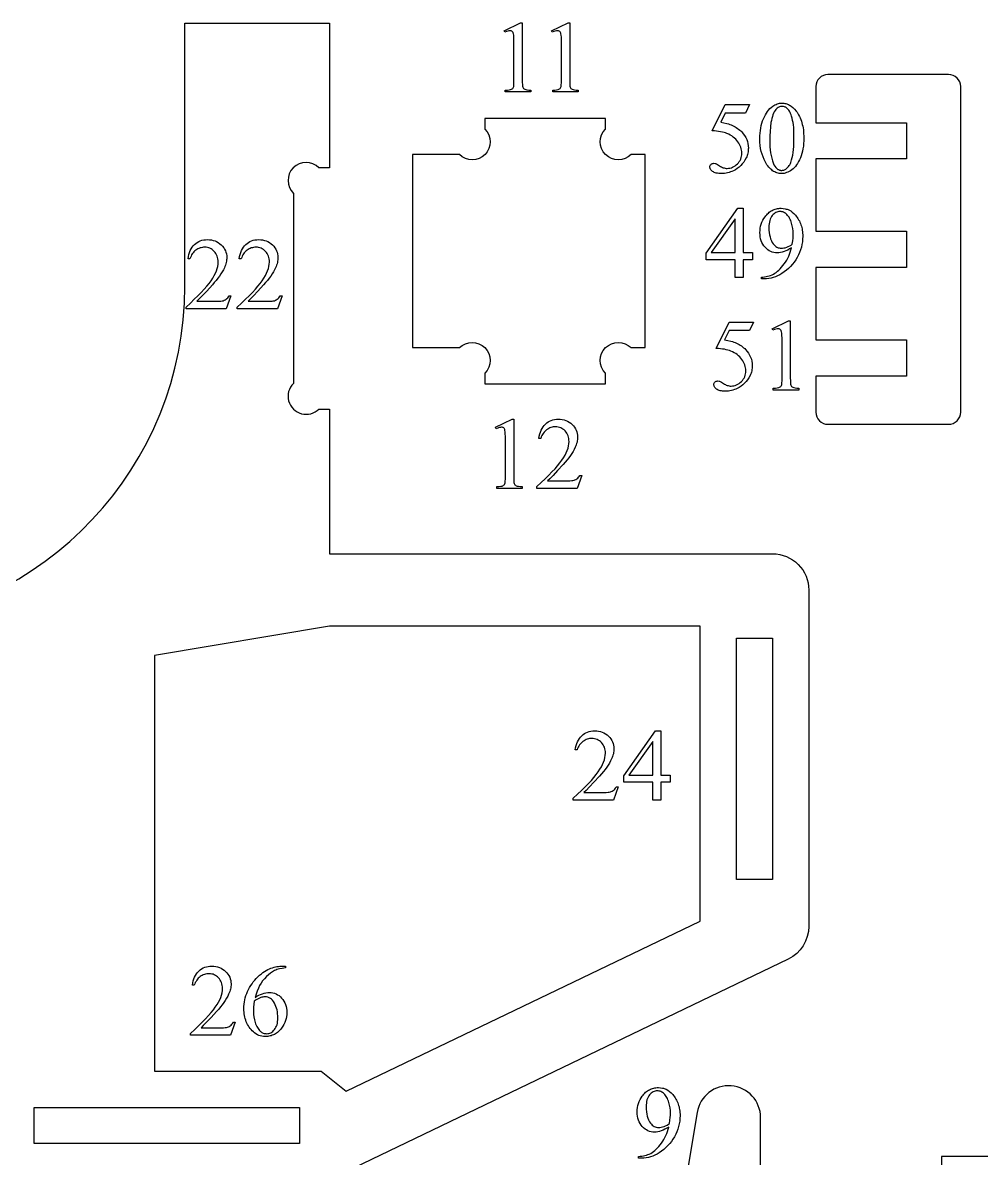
# Model space of a CAD drawing. Extents: x 7 to 905, y -397 to 592.
# Drawn here: x 597.2 to 724.3, y 441.4 to 592 of the extents above; entities that cross this region are included whole.
import ezdxf

# ---------------------------------------------------------------- set-up
doc = ezdxf.new("R2010")
doc.units = 0
doc.header["$MEASUREMENT"] = 0
for name, color, linetype in [('EXT', 1, 'CONTINUOUS'), ('INT', 5, 'CONTINUOUS'), ('TEXT', 18, 'CONTINUOUS')]:
    doc.layers.add(name, color=color, linetype=linetype)

msp = doc.modelspace()

# ---------------------------------------------------------------- linework, layer by layer
at = {"layer": 'EXT'}
for points in [[(638.84, 439.02, -0.112586), (636.75, 438.55), (576.25, 438.55), (576.25, 511.98, 0.396443), (618.65, 557.05), (618.65, 591.98), (637.85, 591.98), (637.85, 572.78), (636.44, 572.78, 1), (633.05, 569.38), (633.05, 544.17, 1), (636.44, 540.78), (637.85, 540.78), (637.85, 521.58), (696.62, 521.58, -0.414214), (701.42, 516.78), (701.42, 472.15, -0.288188), (698.7, 467.83)], [(703.97, 538.75), (719.97, 538.75, 0.414214), (721.57, 540.35), (721.57, 583.55, 0.414214), (719.97, 585.15), (703.97, 585.15, 0.414214), (702.37, 583.55), (702.37, 578.75), (714.37, 578.75), (714.37, 573.95), (702.37, 573.95), (702.37, 564.35), (714.37, 564.35), (714.37, 559.55), (702.37, 559.55), (702.37, 549.95), (714.37, 549.95), (714.37, 545.15), (702.37, 545.15), (702.37, 540.35, 0.414214)], [(648.87, 548.92), (655.08, 548.92, -1), (658.47, 545.53), (658.47, 544.12), (674.47, 544.12), (674.47, 545.53, -1), (677.86, 548.92), (679.74, 548.92), (679.74, 574.52), (677.86, 574.52, -1), (674.47, 577.92), (674.47, 579.32), (658.47, 579.32), (658.47, 577.92, -1), (655.08, 574.52), (648.87, 574.52)]]:
    msp.add_lwpolyline(points, format="xyb", close=True, dxfattribs=at)
for points in [[(695.03, 425.81), (695.03, 446.79, 0.920673), (686.61, 447.48), (683.7, 430.05, -1)], [(751.03, 441.62), (719.03, 441.62), (719.03, 440.21, -1)]]:
    msp.add_lwpolyline(points, format="xyb", dxfattribs=at)
at = {"layer": 'INT'}
for points in [[(640.08, 450.28), (687.02, 472.86), (687.02, 511.98), (637.85, 511.98), (614.65, 508.11), (614.65, 452.95), (636.75, 452.95)], [(696.62, 478.38), (691.82, 478.38), (691.82, 510.38), (696.62, 510.38)], [(633.85, 443.35), (598.65, 443.35), (598.65, 448.15), (633.85, 448.15)]]:
    msp.add_lwpolyline(points, close=True, dxfattribs=at)
at = {"layer": 'TEXT'}
for points in [[(661.01, 590.95), (663.2, 592.02), (663.42, 592.02), (663.42, 584.42), (663.42, 584.08), (663.43, 583.81), (663.45, 583.61), (663.48, 583.48), (663.52, 583.39), (663.58, 583.31), (663.65, 583.25), (663.74, 583.19), (663.87, 583.15), (664.04, 583.11), (664.27, 583.09), (664.55, 583.08), (664.55, 582.83), (661.17, 582.83), (661.17, 583.08), (661.46, 583.09), (661.69, 583.11), (661.87, 583.15), (661.99, 583.19), (662.07, 583.24), (662.15, 583.3), (662.2, 583.37), (662.25, 583.45), (662.28, 583.57), (662.3, 583.77), (662.32, 584.06), (662.32, 584.42), (662.32, 589.28), (662.32, 589.73), (662.3, 590.09), (662.28, 590.36), (662.25, 590.54), (662.23, 590.64), (662.19, 590.72), (662.14, 590.79), (662.08, 590.85), (662.02, 590.9), (661.95, 590.93), (661.87, 590.94), (661.79, 590.95), (661.65, 590.94), (661.5, 590.9), (661.31, 590.84), (661.11, 590.75)], [(667.3, 590.95), (669.49, 592.02), (669.71, 592.02), (669.71, 584.42), (669.71, 584.08), (669.72, 583.81), (669.74, 583.61), (669.77, 583.48), (669.81, 583.39), (669.87, 583.31), (669.94, 583.25), (670.03, 583.19), (670.16, 583.15), (670.33, 583.11), (670.56, 583.09), (670.84, 583.08), (670.84, 582.83), (667.46, 582.83), (667.46, 583.08), (667.75, 583.09), (667.98, 583.11), (668.16, 583.15), (668.28, 583.19), (668.37, 583.24), (668.44, 583.3), (668.5, 583.37), (668.54, 583.45), (668.57, 583.57), (668.59, 583.77), (668.61, 584.06), (668.61, 584.42), (668.61, 589.28), (668.61, 589.73), (668.6, 590.09), (668.57, 590.36), (668.55, 590.54), (668.52, 590.64), (668.48, 590.72), (668.43, 590.79), (668.38, 590.85), (668.31, 590.9), (668.24, 590.93), (668.16, 590.94), (668.08, 590.95), (667.95, 590.94), (667.79, 590.9), (667.6, 590.84), (667.4, 590.75)], [(693.55, 581.17), (693.04, 580.04), (690.33, 580.04), (689.74, 578.84), (690.16, 578.76), (690.57, 578.66), (690.76, 578.6), (690.95, 578.53), (691.14, 578.46), (691.31, 578.38), (691.48, 578.29), (691.65, 578.2), (691.81, 578.11), (691.96, 578), (692.11, 577.89), (692.26, 577.78), (692.39, 577.66), (692.52, 577.53), (692.73, 577.3), (692.91, 577.06), (693.06, 576.81), (693.19, 576.55), (693.28, 576.28), (693.35, 576), (693.39, 575.7), (693.41, 575.4), (693.4, 575.23), (693.39, 575.06), (693.37, 574.89), (693.33, 574.72), (693.29, 574.56), (693.24, 574.4), (693.19, 574.24), (693.12, 574.09), (692.96, 573.8), (692.79, 573.53), (692.6, 573.29), (692.39, 573.06), (692.17, 572.86), (691.93, 572.68), (691.68, 572.52), (691.42, 572.38), (691.22, 572.29), (691.03, 572.22), (690.84, 572.16), (690.64, 572.1), (690.45, 572.06), (690.25, 572.04), (690.05, 572.02), (689.85, 572.01), (689.65, 572.02), (689.47, 572.03), (689.3, 572.05), (689.15, 572.08), (689.01, 572.12), (688.88, 572.17), (688.77, 572.22), (688.67, 572.29), (688.58, 572.36), (688.51, 572.43), (688.45, 572.5), (688.39, 572.58), (688.35, 572.65), (688.33, 572.73), (688.31, 572.81), (688.3, 572.9), (688.31, 572.99), (688.34, 573.07), (688.39, 573.15), (688.46, 573.22), (688.54, 573.29), (688.63, 573.33), (688.73, 573.36), (688.84, 573.37), (689, 573.35), (689.08, 573.34), (689.14, 573.31), (689.32, 573.22), (689.58, 573.04), (689.71, 572.96), (689.83, 572.89), (689.96, 572.83), (690.08, 572.78), (690.21, 572.75), (690.34, 572.72), (690.47, 572.7), (690.59, 572.7), (690.78, 572.71), (690.97, 572.73), (691.15, 572.78), (691.32, 572.84), (691.49, 572.93), (691.65, 573.03), (691.81, 573.15), (691.96, 573.28), (692.09, 573.43), (692.21, 573.59), (692.31, 573.76), (692.4, 573.94), (692.46, 574.12), (692.51, 574.31), (692.53, 574.51), (692.54, 574.71), (692.54, 574.92), (692.51, 575.12), (692.47, 575.31), (692.41, 575.5), (692.34, 575.69), (692.25, 575.88), (692.14, 576.06), (692.02, 576.24), (691.88, 576.41), (691.73, 576.57), (691.57, 576.72), (691.4, 576.86), (691.21, 577), (691.01, 577.12), (690.8, 577.23), (690.57, 577.33), (690.38, 577.4), (690.18, 577.46), (689.96, 577.52), (689.72, 577.56), (689.46, 577.6), (689.19, 577.64), (688.91, 577.66), (688.6, 577.67), (690.33, 581.17)], [(694.94, 576.62), (694.95, 577), (694.97, 577.36), (695.01, 577.71), (695.06, 578.05), (695.12, 578.38), (695.2, 578.69), (695.3, 578.99), (695.4, 579.27), (695.53, 579.54), (695.66, 579.79), (695.8, 580.02), (695.95, 580.24), (696.1, 580.44), (696.27, 580.62), (696.45, 580.78), (696.64, 580.93), (696.79, 581.03), (696.94, 581.12), (697.09, 581.19), (697.25, 581.25), (697.4, 581.3), (697.56, 581.33), (697.72, 581.35), (697.87, 581.36), (698, 581.35), (698.13, 581.34), (698.25, 581.32), (698.38, 581.29), (698.5, 581.26), (698.62, 581.21), (698.74, 581.16), (698.86, 581.09), (698.97, 581.02), (699.08, 580.95), (699.31, 580.76), (699.52, 580.55), (699.73, 580.3), (699.86, 580.14), (699.97, 579.96), (700.08, 579.78), (700.18, 579.59), (700.27, 579.39), (700.36, 579.19), (700.44, 578.98), (700.5, 578.76), (700.56, 578.54), (700.62, 578.31), (700.66, 578.07), (700.7, 577.82), (700.72, 577.56), (700.74, 577.3), (700.76, 577.03), (700.76, 576.76), (700.75, 576.37), (700.73, 576), (700.7, 575.65), (700.65, 575.31), (700.58, 574.98), (700.51, 574.67), (700.42, 574.38), (700.31, 574.1), (700.19, 573.83), (700.07, 573.59), (699.94, 573.36), (699.8, 573.15), (699.65, 572.96), (699.49, 572.79), (699.33, 572.64), (699.16, 572.51), (698.98, 572.39), (698.81, 572.29), (698.64, 572.21), (698.47, 572.14), (698.3, 572.08), (698.14, 572.04), (697.97, 572.02), (697.81, 572.01), (697.65, 572.02), (697.49, 572.04), (697.34, 572.07), (697.19, 572.11), (697.04, 572.16), (696.9, 572.23), (696.76, 572.3), (696.63, 572.39), (696.5, 572.49), (696.37, 572.61), (696.24, 572.73), (696.12, 572.87), (696, 573.02), (695.88, 573.18), (695.77, 573.35), (695.66, 573.53), (695.49, 573.86), (695.35, 574.21), (695.22, 574.57), (695.12, 574.94), (695.04, 575.34), (694.99, 575.75), (694.95, 576.18)], [(696.24, 576.45), (696.25, 576), (696.27, 575.57), (696.31, 575.16), (696.36, 574.77), (696.42, 574.4), (696.5, 574.05), (696.59, 573.72), (696.7, 573.42), (696.8, 573.19), (696.91, 572.99), (697.03, 572.82), (697.17, 572.68), (697.24, 572.62), (697.32, 572.57), (697.39, 572.53), (697.48, 572.49), (697.56, 572.47), (697.65, 572.45), (697.73, 572.43), (697.83, 572.43), (697.92, 572.44), (698.01, 572.45), (698.1, 572.48), (698.19, 572.51), (698.29, 572.56), (698.38, 572.61), (698.47, 572.68), (698.57, 572.75), (698.66, 572.84), (698.75, 572.94), (698.83, 573.06), (698.91, 573.18), (698.98, 573.33), (699.04, 573.48), (699.1, 573.65), (699.15, 573.83), (699.23, 574.13), (699.29, 574.46), (699.34, 574.82), (699.38, 575.21), (699.42, 575.62), (699.44, 576.07), (699.46, 576.55), (699.46, 577.05), (699.45, 577.43), (699.44, 577.79), (699.42, 578.13), (699.38, 578.46), (699.34, 578.78), (699.28, 579.07), (699.22, 579.35), (699.14, 579.62), (699.08, 579.8), (699.01, 579.97), (698.94, 580.13), (698.87, 580.27), (698.79, 580.4), (698.7, 580.51), (698.62, 580.61), (698.52, 580.7), (698.45, 580.75), (698.38, 580.8), (698.3, 580.83), (698.22, 580.87), (698.05, 580.91), (697.87, 580.92), (697.76, 580.91), (697.65, 580.89), (697.54, 580.86), (697.44, 580.82), (697.34, 580.76), (697.25, 580.69), (697.15, 580.61), (697.06, 580.52), (696.95, 580.37), (696.84, 580.2), (696.75, 580.01), (696.66, 579.81), (696.59, 579.58), (696.52, 579.33), (696.46, 579.07), (696.41, 578.78), (696.34, 578.19), (696.28, 577.61), (696.25, 577.03)], [(693.94, 561.54), (693.94, 560.59), (692.73, 560.59), (692.73, 558.22), (691.64, 558.22), (691.64, 560.59), (687.83, 560.59), (687.83, 561.44), (692, 567.4), (692.73, 567.4), (692.73, 561.54)], [(695.13, 558.03), (695.13, 558.28), (695.34, 558.29), (695.55, 558.31), (695.76, 558.34), (695.96, 558.39), (696.16, 558.44), (696.35, 558.51), (696.55, 558.59), (696.73, 558.68), (696.92, 558.79), (697.1, 558.91), (697.28, 559.05), (697.46, 559.21), (697.64, 559.39), (697.82, 559.59), (698, 559.8), (698.17, 560.04), (698.34, 560.28), (698.49, 560.53), (698.63, 560.79), (698.76, 561.05), (698.87, 561.32), (698.97, 561.6), (699.06, 561.88), (699.14, 562.17), (698.88, 562.01), (698.63, 561.87), (698.38, 561.76), (698.14, 561.66), (697.91, 561.59), (697.69, 561.54), (697.47, 561.51), (697.25, 561.5), (697.02, 561.51), (696.79, 561.54), (696.58, 561.6), (696.37, 561.68), (696.17, 561.78), (695.98, 561.91), (695.8, 562.06), (695.63, 562.23), (695.47, 562.42), (695.33, 562.63), (695.21, 562.85), (695.12, 563.08), (695.04, 563.34), (694.99, 563.6), (694.96, 563.88), (694.95, 564.18), (694.96, 564.47), (694.99, 564.75), (695.04, 565.03), (695.12, 565.3), (695.21, 565.55), (695.33, 565.81), (695.47, 566.05), (695.63, 566.28), (695.73, 566.42), (695.84, 566.55), (695.95, 566.66), (696.06, 566.77), (696.18, 566.87), (696.31, 566.97), (696.44, 567.05), (696.57, 567.12), (696.7, 567.19), (696.84, 567.25), (696.98, 567.29), (697.13, 567.33), (697.28, 567.36), (697.44, 567.39), (697.59, 567.4), (697.76, 567.4), (698.03, 567.39), (698.29, 567.35), (698.42, 567.31), (698.54, 567.28), (698.67, 567.23), (698.78, 567.18), (699.02, 567.05), (699.24, 566.89), (699.45, 566.7), (699.65, 566.49), (699.77, 566.34), (699.88, 566.2), (699.98, 566.04), (700.08, 565.89), (700.17, 565.73), (700.24, 565.56), (700.32, 565.39), (700.38, 565.22), (700.44, 565.04), (700.49, 564.86), (700.53, 564.68), (700.56, 564.49), (700.59, 564.29), (700.61, 564.1), (700.62, 563.89), (700.62, 563.69), (700.61, 563.32), (700.58, 562.95), (700.52, 562.59), (700.44, 562.24), (700.34, 561.89), (700.21, 561.55), (700.06, 561.22), (699.89, 560.89), (699.69, 560.57), (699.48, 560.27), (699.25, 559.98), (699.01, 559.7), (698.74, 559.44), (698.46, 559.19), (698.16, 558.96), (697.84, 558.74), (697.57, 558.57), (697.29, 558.43), (697.01, 558.31), (696.72, 558.21), (696.42, 558.13), (696.12, 558.08), (695.82, 558.04), (695.51, 558.03)], [(699.24, 562.66), (699.3, 563.07), (699.33, 563.44), (699.35, 563.76), (699.36, 564.04), (699.35, 564.37), (699.31, 564.71), (699.24, 565.06), (699.14, 565.43), (699.09, 565.61), (699.02, 565.78), (698.95, 565.94), (698.88, 566.09), (698.8, 566.23), (698.71, 566.35), (698.62, 566.47), (698.52, 566.57), (698.42, 566.67), (698.32, 566.75), (698.21, 566.82), (698.09, 566.87), (697.98, 566.92), (697.86, 566.95), (697.74, 566.97), (697.61, 566.97), (697.46, 566.96), (697.32, 566.94), (697.19, 566.9), (697.06, 566.84), (696.93, 566.77), (696.81, 566.67), (696.69, 566.57), (696.57, 566.44), (696.47, 566.3), (696.38, 566.14), (696.3, 565.97), (696.24, 565.78), (696.19, 565.58), (696.16, 565.35), (696.14, 565.12), (696.13, 564.86), (696.14, 564.52), (696.17, 564.2), (696.21, 563.9), (696.28, 563.61), (696.36, 563.35), (696.46, 563.11), (696.58, 562.88), (696.72, 562.67), (696.83, 562.54), (696.95, 562.42), (697.07, 562.32), (697.2, 562.24), (697.34, 562.18), (697.48, 562.14), (697.63, 562.11), (697.78, 562.1), (697.94, 562.11), (698.12, 562.14), (698.3, 562.18), (698.51, 562.25), (698.71, 562.33), (698.9, 562.42), (699.08, 562.53)], [(691.64, 561.54), (691.64, 566), (688.48, 561.54)], [(624.77, 555.8), (624.14, 554.07), (618.83, 554.07), (618.83, 554.31), (619.39, 554.83), (619.91, 555.33), (620.39, 555.8), (620.82, 556.25), (621.22, 556.68), (621.56, 557.08), (621.87, 557.45), (622.13, 557.8), (622.35, 558.14), (622.55, 558.47), (622.71, 558.79), (622.84, 559.1), (622.95, 559.4), (623.02, 559.7), (623.07, 559.99), (623.08, 560.28), (623.07, 560.49), (623.05, 560.69), (623.01, 560.88), (622.95, 561.06), (622.88, 561.23), (622.79, 561.39), (622.68, 561.54), (622.56, 561.69), (622.42, 561.81), (622.28, 561.93), (622.14, 562.02), (621.98, 562.1), (621.82, 562.16), (621.66, 562.2), (621.48, 562.23), (621.3, 562.24), (621.14, 562.23), (620.98, 562.21), (620.83, 562.18), (620.67, 562.14), (620.53, 562.08), (620.38, 562.02), (620.25, 561.94), (620.11, 561.85), (619.98, 561.75), (619.87, 561.63), (619.76, 561.51), (619.65, 561.37), (619.56, 561.22), (619.48, 561.06), (619.4, 560.89), (619.33, 560.71), (619.09, 560.71), (619.14, 561.01), (619.2, 561.29), (619.28, 561.55), (619.38, 561.79), (619.5, 562.02), (619.63, 562.23), (619.78, 562.42), (619.94, 562.59), (620.12, 562.75), (620.3, 562.88), (620.5, 563), (620.71, 563.09), (620.93, 563.16), (621.16, 563.21), (621.4, 563.24), (621.66, 563.25), (621.92, 563.24), (622.18, 563.21), (622.43, 563.15), (622.66, 563.08), (622.88, 562.98), (623.09, 562.86), (623.3, 562.71), (623.48, 562.55), (623.66, 562.37), (623.81, 562.18), (623.93, 561.99), (624.03, 561.78), (624.11, 561.57), (624.17, 561.35), (624.21, 561.12), (624.22, 560.89), (624.21, 560.72), (624.2, 560.55), (624.17, 560.38), (624.14, 560.21), (624.09, 560.03), (624.04, 559.86), (623.97, 559.69), (623.9, 559.52), (623.77, 559.25), (623.62, 558.98), (623.44, 558.7), (623.26, 558.41), (623.05, 558.13), (622.82, 557.84), (622.57, 557.54), (622.31, 557.25), (621.56, 556.43), (620.96, 555.8), (620.53, 555.34), (620.24, 555.07), (622.59, 555.07), (622.92, 555.07), (623.2, 555.08), (623.43, 555.1), (623.6, 555.12), (623.74, 555.15), (623.87, 555.2), (624, 555.26), (624.12, 555.34), (624.23, 555.43), (624.34, 555.53), (624.43, 555.66), (624.52, 555.8)], [(631.56, 555.8), (630.93, 554.07), (625.62, 554.07), (625.62, 554.31), (626.19, 554.83), (626.71, 555.33), (627.19, 555.8), (627.62, 556.25), (628.01, 556.68), (628.36, 557.08), (628.66, 557.45), (628.92, 557.8), (629.15, 558.14), (629.34, 558.47), (629.51, 558.79), (629.64, 559.1), (629.74, 559.4), (629.82, 559.7), (629.86, 559.99), (629.88, 560.28), (629.87, 560.49), (629.85, 560.69), (629.81, 560.88), (629.75, 561.06), (629.67, 561.23), (629.58, 561.39), (629.48, 561.54), (629.35, 561.69), (629.22, 561.81), (629.08, 561.93), (628.93, 562.02), (628.78, 562.1), (628.62, 562.16), (628.45, 562.2), (628.28, 562.23), (628.1, 562.24), (627.94, 562.23), (627.78, 562.21), (627.62, 562.18), (627.47, 562.14), (627.32, 562.08), (627.18, 562.02), (627.04, 561.94), (626.91, 561.85), (626.78, 561.75), (626.66, 561.63), (626.55, 561.51), (626.45, 561.37), (626.36, 561.22), (626.27, 561.06), (626.2, 560.89), (626.13, 560.71), (625.88, 560.71), (625.93, 561.01), (626, 561.29), (626.08, 561.55), (626.18, 561.79), (626.29, 562.02), (626.43, 562.23), (626.57, 562.42), (626.74, 562.59), (626.91, 562.75), (627.1, 562.88), (627.3, 563), (627.51, 563.09), (627.73, 563.16), (627.96, 563.21), (628.2, 563.24), (628.45, 563.25), (628.72, 563.24), (628.98, 563.21), (629.22, 563.15), (629.46, 563.08), (629.68, 562.98), (629.89, 562.86), (630.09, 562.71), (630.28, 562.55), (630.45, 562.37), (630.6, 562.18), (630.73, 561.99), (630.83, 561.78), (630.91, 561.57), (630.97, 561.35), (631, 561.12), (631.01, 560.89), (631.01, 560.72), (630.99, 560.55), (630.97, 560.38), (630.93, 560.21), (630.89, 560.03), (630.83, 559.86), (630.77, 559.69), (630.7, 559.52), (630.56, 559.25), (630.41, 558.98), (630.24, 558.7), (630.05, 558.41), (629.84, 558.13), (629.62, 557.84), (629.37, 557.54), (629.1, 557.25), (628.35, 556.43), (627.76, 555.8), (627.32, 555.34), (627.04, 555.07), (629.39, 555.07), (629.72, 555.07), (630, 555.08), (630.22, 555.1), (630.39, 555.12), (630.53, 555.15), (630.67, 555.2), (630.79, 555.26), (630.91, 555.34), (631.03, 555.43), (631.13, 555.53), (631.23, 555.66), (631.32, 555.8)], [(694.08, 552.3), (693.56, 551.18), (690.85, 551.18), (690.26, 549.97), (690.69, 549.89), (691.09, 549.79), (691.29, 549.73), (691.48, 549.66), (691.66, 549.59), (691.84, 549.51), (692.01, 549.43), (692.17, 549.34), (692.33, 549.24), (692.49, 549.14), (692.64, 549.03), (692.78, 548.91), (692.92, 548.79), (693.05, 548.66), (693.25, 548.43), (693.43, 548.19), (693.58, 547.94), (693.71, 547.68), (693.81, 547.41), (693.87, 547.13), (693.92, 546.84), (693.93, 546.54), (693.92, 546.36), (693.91, 546.19), (693.89, 546.02), (693.86, 545.85), (693.82, 545.69), (693.77, 545.53), (693.71, 545.37), (693.64, 545.22), (693.49, 544.93), (693.31, 544.66), (693.12, 544.42), (692.91, 544.19), (692.69, 543.99), (692.45, 543.81), (692.2, 543.65), (691.94, 543.51), (691.75, 543.42), (691.55, 543.35), (691.36, 543.29), (691.17, 543.24), (690.97, 543.2), (690.77, 543.17), (690.57, 543.15), (690.37, 543.14), (690.18, 543.15), (689.99, 543.16), (689.83, 543.18), (689.67, 543.21), (689.53, 543.25), (689.41, 543.3), (689.29, 543.36), (689.19, 543.42), (689.11, 543.49), (689.03, 543.56), (688.97, 543.63), (688.92, 543.71), (688.88, 543.79), (688.85, 543.87), (688.83, 543.95), (688.83, 544.03), (688.84, 544.12), (688.86, 544.2), (688.91, 544.28), (688.98, 544.36), (689.06, 544.42), (689.15, 544.46), (689.25, 544.49), (689.36, 544.5), (689.52, 544.49), (689.6, 544.47), (689.67, 544.45), (689.84, 544.35), (690.11, 544.17), (690.23, 544.09), (690.36, 544.02), (690.48, 543.96), (690.61, 543.91), (690.73, 543.88), (690.86, 543.85), (690.99, 543.83), (691.12, 543.83), (691.31, 543.84), (691.49, 543.87), (691.67, 543.91), (691.84, 543.98), (692.01, 544.06), (692.17, 544.16), (692.33, 544.28), (692.48, 544.42), (692.62, 544.57), (692.74, 544.73), (692.84, 544.89), (692.92, 545.07), (692.98, 545.25), (693.03, 545.44), (693.06, 545.64), (693.07, 545.85), (693.06, 546.05), (693.03, 546.25), (692.99, 546.44), (692.94, 546.64), (692.86, 546.82), (692.77, 547.01), (692.67, 547.19), (692.54, 547.37), (692.4, 547.54), (692.26, 547.7), (692.09, 547.85), (691.92, 548), (691.73, 548.13), (691.53, 548.25), (691.32, 548.36), (691.1, 548.46), (690.91, 548.53), (690.7, 548.59), (690.48, 548.65), (690.24, 548.7), (689.99, 548.74), (689.72, 548.77), (689.43, 548.79), (689.12, 548.81), (690.85, 552.3)], [(696.56, 551.42), (698.75, 552.49), (698.97, 552.49), (698.97, 544.89), (698.98, 544.55), (698.99, 544.28), (699.01, 544.08), (699.04, 543.95), (699.08, 543.86), (699.13, 543.78), (699.21, 543.72), (699.3, 543.66), (699.42, 543.62), (699.6, 543.58), (699.83, 543.56), (700.11, 543.55), (700.11, 543.3), (696.72, 543.3), (696.72, 543.55), (697.01, 543.56), (697.25, 543.58), (697.43, 543.62), (697.55, 543.66), (697.63, 543.71), (697.7, 543.77), (697.76, 543.84), (697.81, 543.92), (697.84, 544.04), (697.86, 544.24), (697.87, 544.53), (697.88, 544.89), (697.88, 549.75), (697.87, 550.2), (697.86, 550.56), (697.84, 550.83), (697.81, 551.01), (697.78, 551.11), (697.75, 551.19), (697.7, 551.26), (697.64, 551.32), (697.58, 551.37), (697.51, 551.4), (697.43, 551.42), (697.35, 551.42), (697.21, 551.41), (697.05, 551.37), (696.87, 551.31), (696.66, 551.22)], [(659.87, 538.37), (662.06, 539.43), (662.28, 539.43), (662.28, 531.84), (662.29, 531.49), (662.3, 531.22), (662.32, 531.02), (662.35, 530.89), (662.39, 530.81), (662.44, 530.73), (662.52, 530.66), (662.61, 530.61), (662.73, 530.56), (662.91, 530.53), (663.14, 530.51), (663.42, 530.49), (663.42, 530.25), (660.03, 530.25), (660.03, 530.49), (660.32, 530.51), (660.56, 530.53), (660.73, 530.56), (660.86, 530.6), (660.94, 530.66), (661.01, 530.72), (661.07, 530.79), (661.11, 530.86), (661.15, 530.98), (661.17, 531.19), (661.18, 531.47), (661.19, 531.84), (661.19, 536.69), (661.18, 537.14), (661.17, 537.5), (661.15, 537.77), (661.12, 537.95), (661.09, 538.05), (661.06, 538.14), (661.01, 538.21), (660.95, 538.27), (660.89, 538.31), (660.82, 538.34), (660.74, 538.36), (660.66, 538.37), (660.52, 538.35), (660.36, 538.31), (660.18, 538.25), (659.97, 538.16)], [(671.31, 531.98), (670.68, 530.25), (665.37, 530.25), (665.37, 530.49), (665.93, 531.02), (666.45, 531.51), (666.93, 531.99), (667.36, 532.44), (667.76, 532.86), (668.1, 533.26), (668.41, 533.64), (668.67, 533.99), (668.89, 534.32), (669.09, 534.65), (669.25, 534.97), (669.38, 535.28), (669.49, 535.59), (669.56, 535.89), (669.61, 536.18), (669.62, 536.46), (669.61, 536.67), (669.59, 536.87), (669.55, 537.06), (669.49, 537.24), (669.42, 537.41), (669.33, 537.57), (669.22, 537.73), (669.1, 537.87), (668.96, 538), (668.82, 538.11), (668.68, 538.2), (668.52, 538.28), (668.36, 538.34), (668.2, 538.39), (668.02, 538.41), (667.84, 538.42), (667.68, 538.41), (667.52, 538.4), (667.37, 538.36), (667.21, 538.32), (667.07, 538.27), (666.93, 538.2), (666.79, 538.12), (666.65, 538.03), (666.53, 537.93), (666.41, 537.81), (666.3, 537.69), (666.19, 537.55), (666.1, 537.4), (666.02, 537.25), (665.94, 537.07), (665.87, 536.89), (665.63, 536.89), (665.68, 537.19), (665.74, 537.47), (665.83, 537.73), (665.92, 537.98), (666.04, 538.2), (666.17, 538.41), (666.32, 538.6), (666.48, 538.78), (666.66, 538.93), (666.85, 539.07), (667.04, 539.18), (667.25, 539.27), (667.47, 539.34), (667.7, 539.39), (667.94, 539.42), (668.2, 539.43), (668.46, 539.42), (668.72, 539.39), (668.97, 539.34), (669.2, 539.26), (669.42, 539.16), (669.64, 539.04), (669.84, 538.9), (670.02, 538.73), (670.2, 538.55), (670.35, 538.36), (670.47, 538.17), (670.57, 537.96), (670.65, 537.75), (670.71, 537.53), (670.75, 537.31), (670.76, 537.07), (670.75, 536.9), (670.74, 536.73), (670.71, 536.56), (670.68, 536.39), (670.63, 536.22), (670.58, 536.05), (670.51, 535.88), (670.44, 535.7), (670.31, 535.43), (670.16, 535.16), (669.99, 534.88), (669.8, 534.6), (669.59, 534.31), (669.36, 534.02), (669.11, 533.73), (668.85, 533.43), (668.1, 532.62), (667.5, 531.98), (667.07, 531.53), (666.78, 531.25), (669.13, 531.25), (669.46, 531.25), (669.74, 531.26), (669.97, 531.28), (670.14, 531.3), (670.28, 531.34), (670.41, 531.38), (670.54, 531.45), (670.66, 531.52), (670.77, 531.61), (670.88, 531.72), (670.97, 531.84), (671.06, 531.98)], [(676.13, 490.65), (675.5, 488.91), (670.19, 488.91), (670.19, 489.16), (670.75, 489.68), (671.27, 490.18), (671.75, 490.65), (672.19, 491.1), (672.58, 491.53), (672.92, 491.92), (673.23, 492.3), (673.49, 492.65), (673.71, 492.99), (673.91, 493.31), (674.07, 493.63), (674.21, 493.95), (674.31, 494.25), (674.38, 494.55), (674.43, 494.84), (674.44, 495.13), (674.44, 495.34), (674.41, 495.54), (674.37, 495.73), (674.31, 495.91), (674.24, 496.08), (674.15, 496.24), (674.04, 496.39), (673.92, 496.53), (673.79, 496.66), (673.64, 496.77), (673.5, 496.87), (673.34, 496.95), (673.18, 497.01), (673.02, 497.05), (672.84, 497.08), (672.67, 497.08), (672.5, 497.08), (672.34, 497.06), (672.19, 497.03), (672.04, 496.99), (671.89, 496.93), (671.75, 496.87), (671.61, 496.79), (671.47, 496.7), (671.35, 496.59), (671.23, 496.48), (671.12, 496.35), (671.02, 496.22), (670.92, 496.07), (670.84, 495.91), (670.76, 495.74), (670.69, 495.56), (670.45, 495.56), (670.5, 495.86), (670.56, 496.14), (670.65, 496.4), (670.74, 496.64), (670.86, 496.87), (670.99, 497.08), (671.14, 497.27), (671.3, 497.44), (671.48, 497.6), (671.67, 497.73), (671.86, 497.84), (672.07, 497.94), (672.29, 498.01), (672.52, 498.06), (672.77, 498.09), (673.02, 498.1), (673.29, 498.09), (673.54, 498.06), (673.79, 498), (674.02, 497.92), (674.24, 497.83), (674.46, 497.7), (674.66, 497.56), (674.85, 497.4), (675.02, 497.22), (675.17, 497.03), (675.29, 496.83), (675.4, 496.63), (675.48, 496.42), (675.53, 496.2), (675.57, 495.97), (675.58, 495.74), (675.57, 495.57), (675.56, 495.4), (675.53, 495.22), (675.5, 495.05), (675.45, 494.88), (675.4, 494.71), (675.34, 494.54), (675.26, 494.37), (675.13, 494.1), (674.98, 493.82), (674.81, 493.55), (674.62, 493.26), (674.41, 492.98), (674.18, 492.69), (673.93, 492.39), (673.67, 492.09), (672.92, 491.28), (672.33, 490.65), (671.89, 490.19), (671.6, 489.92), (673.95, 489.92), (674.28, 489.92), (674.56, 489.93), (674.79, 489.95), (674.96, 489.97), (675.1, 490), (675.23, 490.05), (675.36, 490.11), (675.48, 490.19), (675.59, 490.27), (675.7, 490.38), (675.79, 490.51), (675.88, 490.65)], [(683.02, 492.23), (683.02, 491.29), (681.81, 491.29), (681.81, 488.91), (680.72, 488.91), (680.72, 491.29), (676.91, 491.29), (676.91, 492.14), (681.08, 498.1), (681.81, 498.1), (681.81, 492.23)], [(680.72, 492.23), (680.72, 496.7), (677.56, 492.23)], [(625.34, 459.44), (624.71, 457.71), (619.4, 457.71), (619.4, 457.95), (619.97, 458.48), (620.49, 458.97), (620.97, 459.45), (621.4, 459.89), (621.79, 460.32), (622.14, 460.72), (622.44, 461.09), (622.7, 461.44), (622.93, 461.78), (623.12, 462.11), (623.28, 462.43), (623.42, 462.74), (623.52, 463.05), (623.6, 463.34), (623.64, 463.64), (623.66, 463.92), (623.65, 464.13), (623.63, 464.33), (623.58, 464.52), (623.53, 464.7), (623.45, 464.87), (623.36, 465.03), (623.26, 465.18), (623.13, 465.33), (623, 465.46), (622.86, 465.57), (622.71, 465.66), (622.56, 465.74), (622.4, 465.8), (622.23, 465.84), (622.06, 465.87), (621.88, 465.88), (621.72, 465.87), (621.56, 465.85), (621.4, 465.82), (621.25, 465.78), (621.1, 465.73), (620.96, 465.66), (620.82, 465.58), (620.69, 465.49), (620.56, 465.39), (620.44, 465.27), (620.33, 465.15), (620.23, 465.01), (620.14, 464.86), (620.05, 464.7), (619.98, 464.53), (619.91, 464.35), (619.66, 464.35), (619.71, 464.65), (619.78, 464.93), (619.86, 465.19), (619.96, 465.44), (620.07, 465.66), (620.2, 465.87), (620.35, 466.06), (620.52, 466.24), (620.69, 466.39), (620.88, 466.52), (621.08, 466.64), (621.29, 466.73), (621.51, 466.8), (621.74, 466.85), (621.98, 466.88), (622.23, 466.89), (622.5, 466.88), (622.76, 466.85), (623, 466.79), (623.24, 466.72), (623.46, 466.62), (623.67, 466.5), (623.87, 466.36), (624.06, 466.19), (624.23, 466.01), (624.38, 465.82), (624.51, 465.63), (624.61, 465.42), (624.69, 465.21), (624.75, 464.99), (624.78, 464.77), (624.79, 464.53), (624.79, 464.36), (624.77, 464.19), (624.75, 464.02), (624.71, 463.85), (624.67, 463.68), (624.61, 463.51), (624.55, 463.33), (624.47, 463.16), (624.34, 462.89), (624.19, 462.62), (624.02, 462.34), (623.83, 462.06), (623.62, 461.77), (623.39, 461.48), (623.15, 461.19), (622.88, 460.89), (622.13, 460.07), (621.54, 459.44), (621.1, 458.99), (620.82, 458.71), (623.17, 458.71), (623.5, 458.71), (623.78, 458.72), (624, 458.74), (624.17, 458.76), (624.31, 458.8), (624.45, 458.84), (624.57, 458.9), (624.69, 458.98), (624.81, 459.07), (624.91, 459.18), (625.01, 459.3), (625.1, 459.44)], [(632, 466.89), (632, 466.65), (631.58, 466.59), (631.21, 466.52), (631.03, 466.47), (630.87, 466.42), (630.71, 466.36), (630.57, 466.3), (630.43, 466.23), (630.29, 466.15), (630.02, 465.97), (629.75, 465.75), (629.48, 465.5), (629.22, 465.22), (628.98, 464.93), (628.77, 464.62), (628.58, 464.3), (628.41, 463.96), (628.25, 463.58), (628.11, 463.17), (627.99, 462.73), (628.22, 462.89), (628.46, 463.02), (628.7, 463.13), (628.94, 463.22), (629.18, 463.3), (629.42, 463.35), (629.66, 463.38), (629.9, 463.39), (630.13, 463.38), (630.35, 463.34), (630.56, 463.28), (630.76, 463.2), (630.96, 463.1), (631.15, 462.97), (631.33, 462.82), (631.5, 462.65), (631.66, 462.45), (631.8, 462.25), (631.92, 462.03), (632.01, 461.8), (632.09, 461.55), (632.14, 461.29), (632.17, 461.02), (632.18, 460.73), (632.17, 460.46), (632.14, 460.18), (632.08, 459.92), (632.01, 459.66), (631.91, 459.4), (631.8, 459.15), (631.66, 458.91), (631.5, 458.68), (631.39, 458.54), (631.28, 458.41), (631.17, 458.29), (631.05, 458.18), (630.93, 458.08), (630.8, 457.99), (630.67, 457.91), (630.54, 457.83), (630.4, 457.76), (630.26, 457.71), (630.11, 457.66), (629.96, 457.62), (629.81, 457.59), (629.65, 457.57), (629.49, 457.55), (629.32, 457.55), (629.09, 457.56), (628.88, 457.59), (628.67, 457.63), (628.47, 457.7), (628.28, 457.79), (628.09, 457.89), (627.92, 458.02), (627.75, 458.16), (627.6, 458.31), (627.46, 458.47), (627.32, 458.63), (627.2, 458.8), (627.09, 458.97), (626.98, 459.15), (626.89, 459.33), (626.81, 459.52), (626.73, 459.72), (626.67, 459.92), (626.62, 460.13), (626.57, 460.34), (626.54, 460.55), (626.51, 460.78), (626.5, 461.01), (626.49, 461.24), (626.5, 461.54), (626.52, 461.84), (626.56, 462.13), (626.61, 462.42), (626.68, 462.7), (626.76, 462.98), (626.86, 463.26), (626.98, 463.54), (627.1, 463.8), (627.24, 464.06), (627.4, 464.32), (627.57, 464.56), (627.74, 464.8), (627.94, 465.03), (628.14, 465.25), (628.36, 465.47), (628.58, 465.67), (628.81, 465.85), (629.02, 466.02), (629.24, 466.17), (629.45, 466.31), (629.67, 466.42), (629.88, 466.52), (630.08, 466.6), (630.29, 466.67), (630.49, 466.73), (630.68, 466.78), (630.88, 466.82), (631.07, 466.85), (631.25, 466.88), (631.44, 466.89), (631.62, 466.89)], [(627.87, 462.25), (627.82, 461.82), (627.78, 461.44), (627.76, 461.1), (627.75, 460.8), (627.77, 460.48), (627.81, 460.14), (627.89, 459.78), (627.99, 459.42), (628.05, 459.24), (628.12, 459.06), (628.2, 458.9), (628.28, 458.75), (628.37, 458.6), (628.47, 458.47), (628.58, 458.35), (628.69, 458.23), (628.78, 458.16), (628.87, 458.1), (628.96, 458.04), (629.06, 458), (629.17, 457.96), (629.28, 457.94), (629.39, 457.93), (629.51, 457.92), (629.65, 457.93), (629.79, 457.95), (629.93, 458), (630.06, 458.06), (630.19, 458.13), (630.31, 458.23), (630.43, 458.34), (630.54, 458.46), (630.65, 458.61), (630.74, 458.77), (630.82, 458.94), (630.89, 459.12), (630.93, 459.33), (630.97, 459.54), (630.99, 459.77), (631, 460.02), (630.99, 460.3), (630.97, 460.57), (630.94, 460.83), (630.89, 461.08), (630.82, 461.32), (630.75, 461.55), (630.65, 461.77), (630.55, 461.98), (630.43, 462.18), (630.3, 462.35), (630.16, 462.49), (630, 462.6), (629.84, 462.7), (629.66, 462.76), (629.47, 462.8), (629.27, 462.81), (629.14, 462.81), (629.01, 462.79), (628.87, 462.75), (628.73, 462.71), (628.56, 462.64), (628.37, 462.54), (628.14, 462.41)], [(678.85, 441.41), (678.85, 441.65), (679.06, 441.66), (679.27, 441.68), (679.48, 441.71), (679.68, 441.76), (679.88, 441.81), (680.07, 441.88), (680.27, 441.96), (680.45, 442.05), (680.64, 442.16), (680.82, 442.28), (681, 442.43), (681.18, 442.59), (681.36, 442.77), (681.54, 442.96), (681.72, 443.18), (681.89, 443.41), (682.06, 443.66), (682.21, 443.91), (682.35, 444.16), (682.48, 444.43), (682.59, 444.7), (682.69, 444.97), (682.78, 445.25), (682.86, 445.54), (682.6, 445.38), (682.35, 445.25), (682.1, 445.13), (681.86, 445.04), (681.63, 444.97), (681.4, 444.91), (681.18, 444.88), (680.97, 444.87), (680.74, 444.88), (680.51, 444.92), (680.3, 444.97), (680.09, 445.05), (679.89, 445.16), (679.7, 445.28), (679.52, 445.43), (679.34, 445.6), (679.19, 445.8), (679.05, 446), (678.93, 446.22), (678.84, 446.46), (678.76, 446.71), (678.71, 446.98), (678.68, 447.26), (678.67, 447.55), (678.68, 447.84), (678.71, 448.13), (678.76, 448.4), (678.84, 448.67), (678.93, 448.93), (679.05, 449.18), (679.19, 449.42), (679.34, 449.66), (679.45, 449.79), (679.56, 449.92), (679.67, 450.04), (679.78, 450.15), (679.9, 450.25), (680.03, 450.34), (680.15, 450.42), (680.29, 450.5), (680.42, 450.56), (680.56, 450.62), (680.7, 450.67), (680.85, 450.71), (681, 450.74), (681.15, 450.76), (681.31, 450.77), (681.48, 450.78), (681.75, 450.76), (682.01, 450.72), (682.14, 450.69), (682.26, 450.65), (682.38, 450.6), (682.5, 450.55), (682.74, 450.42), (682.96, 450.26), (683.17, 450.08), (683.37, 449.86), (683.49, 449.72), (683.6, 449.57), (683.7, 449.42), (683.8, 449.26), (683.88, 449.1), (683.96, 448.94), (684.04, 448.77), (684.1, 448.59), (684.16, 448.42), (684.21, 448.24), (684.25, 448.05), (684.28, 447.86), (684.31, 447.67), (684.33, 447.47), (684.34, 447.27), (684.34, 447.06), (684.33, 446.69), (684.3, 446.32), (684.24, 445.96), (684.16, 445.61), (684.05, 445.27), (683.93, 444.93), (683.78, 444.59), (683.61, 444.26), (683.41, 443.95), (683.2, 443.64), (682.97, 443.35), (682.72, 443.08), (682.46, 442.81), (682.18, 442.57), (681.87, 442.33), (681.56, 442.11), (681.29, 441.94), (681.01, 441.8), (680.73, 441.68), (680.44, 441.58), (680.14, 441.51), (679.84, 441.45), (679.54, 441.42), (679.23, 441.41)], [(682.96, 446.03), (683.01, 446.44), (683.05, 446.81), (683.07, 447.13), (683.08, 447.41), (683.07, 447.74), (683.03, 448.08), (682.96, 448.44), (682.86, 448.8), (682.81, 448.98), (682.74, 449.16), (682.67, 449.31), (682.6, 449.46), (682.52, 449.6), (682.43, 449.73), (682.34, 449.84), (682.24, 449.95), (682.14, 450.04), (682.03, 450.12), (681.93, 450.19), (681.81, 450.25), (681.7, 450.29), (681.58, 450.32), (681.46, 450.34), (681.33, 450.35), (681.18, 450.34), (681.04, 450.31), (680.91, 450.27), (680.78, 450.21), (680.65, 450.14), (680.53, 450.05), (680.41, 449.94), (680.29, 449.82), (680.19, 449.67), (680.1, 449.52), (680.02, 449.34), (679.96, 449.16), (679.91, 448.95), (679.88, 448.73), (679.86, 448.49), (679.85, 448.24), (679.86, 447.9), (679.89, 447.57), (679.93, 447.27), (680, 446.99), (680.08, 446.72), (680.18, 446.48), (680.3, 446.25), (680.44, 446.05), (680.55, 445.91), (680.67, 445.8), (680.79, 445.7), (680.92, 445.62), (681.06, 445.56), (681.2, 445.51), (681.35, 445.48), (681.5, 445.47), (681.66, 445.48), (681.84, 445.51), (682.02, 445.56), (682.23, 445.62), (682.43, 445.7), (682.62, 445.8), (682.8, 445.91)]]:
    msp.add_lwpolyline(points, close=True, dxfattribs=at)

doc.saveas('drawing.dxf')
